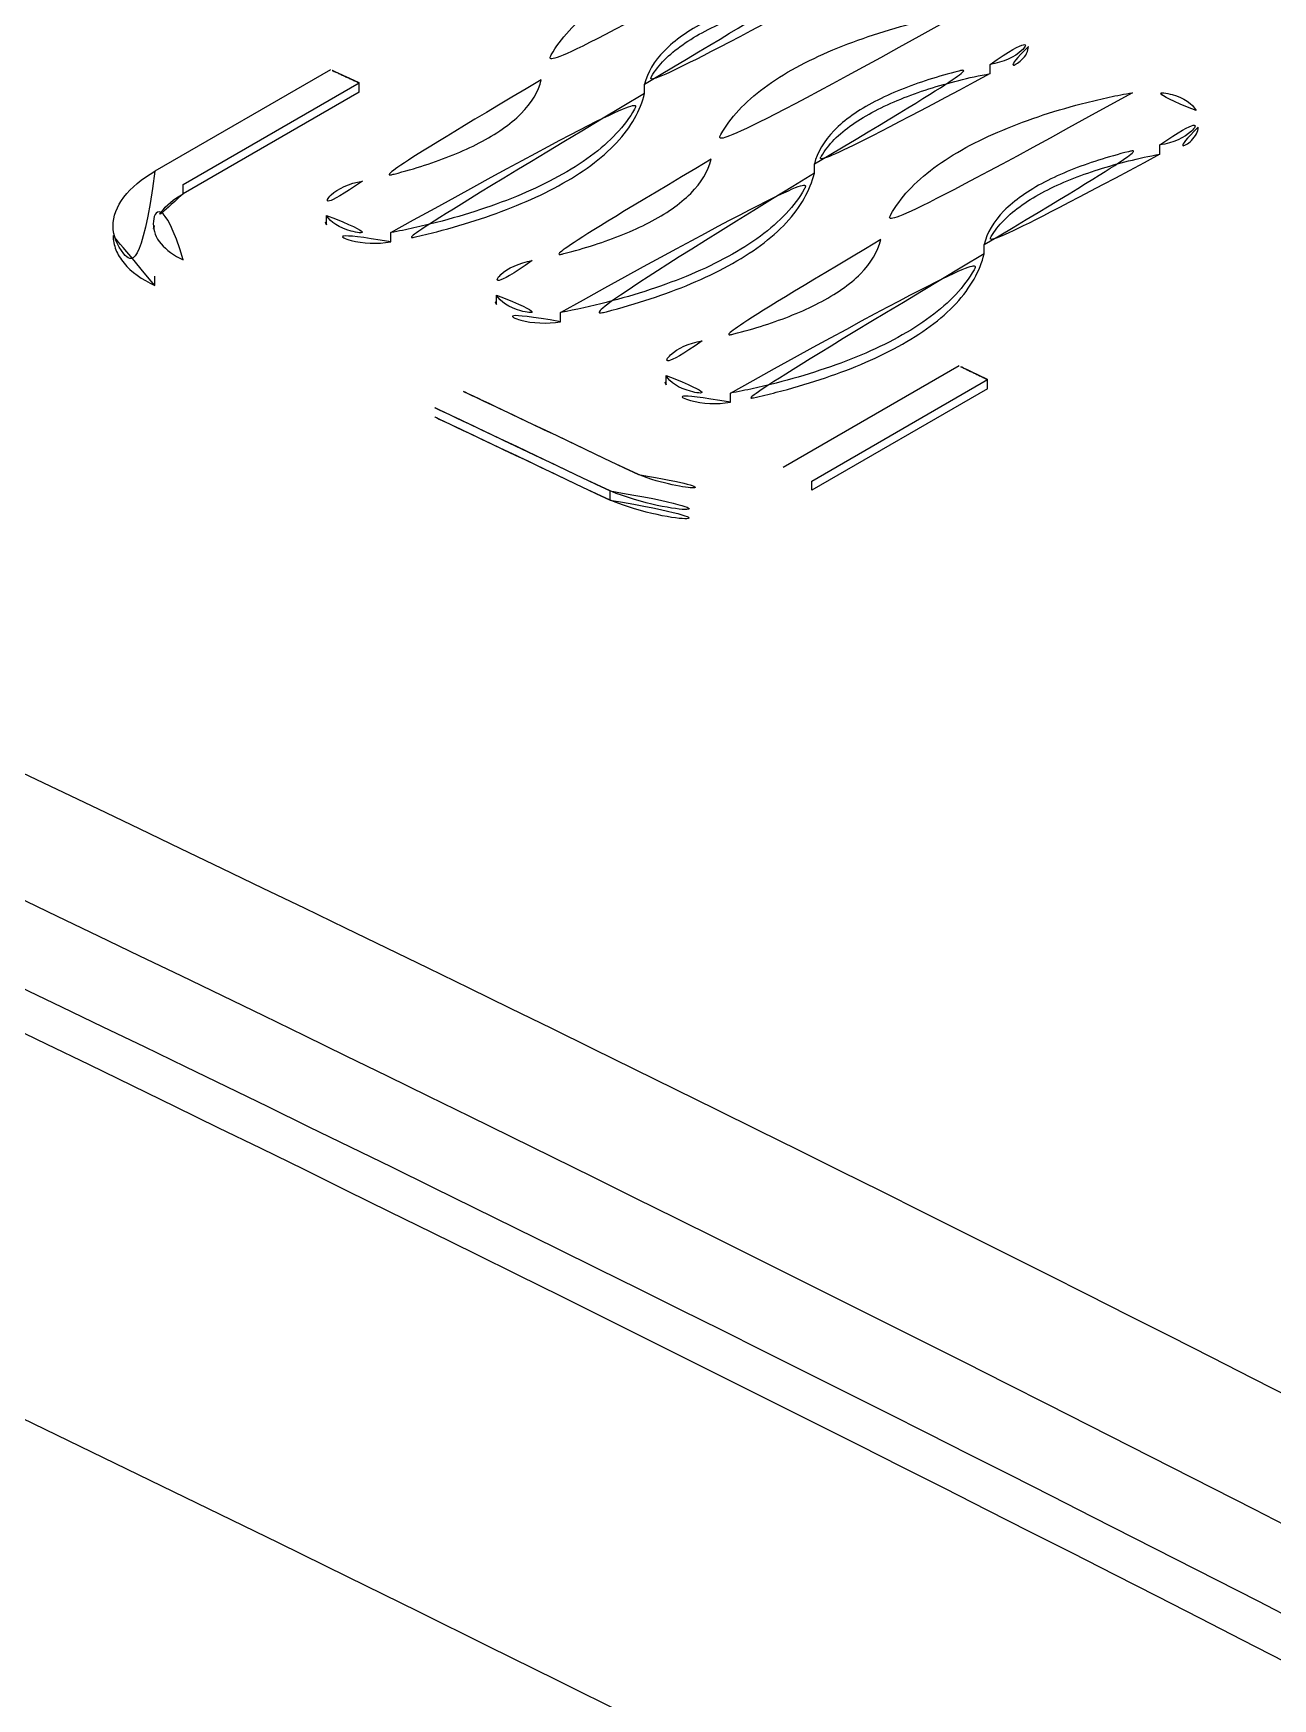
# Model space of a CAD drawing. Extents: x 16296660632 to 16296680496, y -37409619871 to -37409616057.
# Drawn here: x 16296679596.47 to 16296679607.43, y -37409616393.43 to -37409616378.71 of the extents above; entities that cross this region are included whole.
import ezdxf

# ---------------------------------------------------------------- set-up
doc = ezdxf.new("R2010")
doc.units = 0
doc.header["$LTSCALE"] = 10
doc.header["$MEASUREMENT"] = 0
for name, color, linetype in [('BACK_CASE_DADA_2', 7, 'CONTINUOUS'), ('BACK_LED_PCB_CAS', 7, 'CONTINUOUS'), ('BACK_TOP_COVER', 7, 'CONTINUOUS'), ('MIDDLE_CASE_DADA', 7, 'CONTINUOUS'), ('자바로고WINDOW', 7, 'CONTINUOUS')]:
    doc.layers.add(name, color=color, linetype=linetype)

msp = doc.modelspace()

# ---------------------------------------------------------------- linework, layer by layer
at = {"layer": 'BACK_CASE_DADA_2', "color": 7, "linetype": 'Continuous', "ltscale": 25.4}
for centre, radius, start, end in [((16296679471.586121, -37409616704.298523), 360.349527, 59.83386888, 68.83674793), ((16296679465.934879, -37409616712.485451), 369.178654, 59.96237343, 68.71620008)]:
    msp.add_arc(centre, radius, start, end, dxfattribs=at)
at = {"layer": 'BACK_LED_PCB_CAS', "color": 7, "linetype": 'Continuous', "ltscale": 25.4}
for centre, radius, start, end in [((16296679507.968941, -37409616635.20591), 278.10091, 48.75181629, 71.24828853), ((16296679507.18433, -37409616635.325706), 277.536325, 48.76662002, 71.23329009)]:
    msp.add_arc(centre, radius, start, end, dxfattribs=at)
for centre, major_axis, start_param, end_param in [((16296679630.983101, -37409616860.004494), (-279.567977, 484.225941), 5.379472028, 5.616102259), ((16296679629.92244, -37409616860.616867), (-279.567977, 484.225941), 5.379365634, 5.616208653), ((16296679629.56889, -37409616860.820992), (-279.317977, 483.792928), 5.379365634, 5.616208653)]:
    msp.add_ellipse(centre, major_axis=major_axis, ratio=0.577350269, start_param=start_param, end_param=end_param, dxfattribs=at)
at = {"layer": 'BACK_TOP_COVER', "color": 7, "linetype": 'Continuous', "ltscale": 25.4}
for p, q in [((16296679599.10021, -37409616379.027786), (16296679597.546789, -37409616379.924652)), ((16296679604.928699, -37409616379.062683), (16296679604.928699, -37409616378.98069)), ((16296679599.35136, -37409616379.226219), (16296679597.797239, -37409616380.123489)), ((16296679597.797251, -37409616380.041443), (16296679599.35136, -37409616379.144173)), ((16296679599.35136, -37409616379.226219), (16296679599.35136, -37409616379.144173)), ((16296679601.87536, -37409616379.237556), (16296679601.87536, -37409616379.155548)), ((16296679606.4298, -37409616379.775124), (16296679606.4298, -37409616379.693161)), ((16296679603.375959, -37409616379.943047), (16296679603.375959, -37409616379.861053)), ((16296679597.797239, -37409616380.123489), (16296679597.797251, -37409616380.041443)), ((16296679599.06501, -37409616380.398514), (16296679599.06501, -37409616380.316483)), ((16296679599.632, -37409616380.549583), (16296679599.632, -37409616380.46756)), ((16296679604.87681, -37409616380.655296), (16296679604.87681, -37409616380.573341)), ((16296679597.546789, -37409616380.935501), (16296679597.546789, -37409616380.85347)), ((16296679600.565861, -37409616381.102142), (16296679600.565861, -37409616381.020149)), ((16296679601.13212, -37409616381.255661), (16296679601.13212, -37409616381.173683)), ((16296679602.06671, -37409616381.812439), (16296679602.06671, -37409616381.730469)), ((16296679604.655621, -37409616381.645699), (16296679603.101629, -37409616382.5429)), ((16296679602.633699, -37409616381.967567), (16296679602.633699, -37409616381.885597)), ((16296679603.352921, -37409616382.663071), (16296679604.90653, -37409616381.76609)), ((16296679604.90653, -37409616381.84803), (16296679603.352921, -37409616382.74501)), ((16296679604.90653, -37409616381.84803), (16296679604.90653, -37409616381.76609)), ((16296679601.570021, -37409616382.832817), (16296679601.570021, -37409616382.750862)), ((16296679603.352921, -37409616382.74501), (16296679603.352921, -37409616382.663071))]:
    msp.add_line(p, q, dxfattribs=at)
for centre, radius, start, end in [((16296679507.18433, -37409616635.325706), 277.536325, 48.76662002, 71.23329009), ((16296679602.392509, -37409616381.184174), 1.532644, 248.0991331, 297.5599561), ((16296679602.366899, -37409616380.868637), 2.119667, 247.9172429, 297.7217564), ((16296679602.366831, -37409616380.784943), 2.121261, 247.9367455, 297.7012241)]:
    msp.add_arc(centre, radius, start, end, dxfattribs=at)
for centre, major_axis, ratio, start_param, end_param in [((16296679630.983101, -37409616860.004494), (-279.567977, 484.225941), 0.577350269, 5.379472028, 5.616102259), ((16296679635.870119, -37409616857.183083), (-279.617981, 484.312657), 0.577350258, 5.583998906, 5.594216486), ((16296679635.61945, -37409616857.327843), (-279.617982, 484.312694), 0.577350254, 5.583999291, 5.594215968), ((16296679635.61941, -37409616857.327293), (-279.567963, 484.225501), 0.577350315, 5.584014169, 5.594232696)]:
    msp.add_ellipse(centre, major_axis=major_axis, ratio=ratio, start_param=start_param, end_param=end_param, dxfattribs=at)
for points, knots in [([(16296679603.185711, -37409616377.818138), (16296679603.116249, -37409616377.829514), (16296679603.048849, -37409616377.843681), (16296679602.914829, -37409616377.87307), (16296679602.8486, -37409616377.888817), (16296679602.652, -37409616377.93895), (16296679602.523411, -37409616377.976257), (16296679602.1485, -37409616378.099617), (16296679601.918579, -37409616378.194878), (16296679601.612049, -37409616378.362633), (16296679601.51614, -37409616378.423141), (16296679601.34654, -37409616378.549042), (16296679601.271851, -37409616378.614891), (16296679601.143789, -37409616378.752724), (16296679601.09075, -37409616378.824707), (16296679601.009501, -37409616378.969383), (16296679600.9806, -37409616379.042717), (16296679600.96245, -37409616379.116997)], [0, 0, 0, 0, 0.0625, 0.0625, 0.125, 0.125, 0.25, 0.25, 0.5, 0.5, 0.625, 0.625, 0.75, 0.75, 0.875, 0.875, 1, 1, 1, 1]), ([(16296679601.87536, -37409616379.155548), (16296679601.90037, -37409616379.053436), (16296679601.95793, -37409616378.954262), (16296679602.14304, -37409616378.765587), (16296679602.265949, -37409616378.680717), (16296679602.554621, -37409616378.529861), (16296679602.714861, -37409616378.466141), (16296679602.972691, -37409616378.383438), (16296679603.06164, -37409616378.358093), (16296679603.24214, -37409616378.312553), (16296679603.333521, -37409616378.29142), (16296679603.428341, -37409616378.27523)], [0, 0, 0, 0, 0.25, 0.25, 0.5, 0.5, 0.75, 0.75, 0.875, 0.875, 1, 1, 1, 1]), ([(16296679603.428341, -37409616378.357246), (16296679603.3335, -37409616378.373444), (16296679603.24229, -37409616378.394539), (16296679603.06225, -37409616378.439949), (16296679602.974001, -37409616378.465057), (16296679602.714979, -37409616378.54808), (16296679602.55489, -37409616378.61187), (16296679602.268471, -37409616378.761276), (16296679602.143499, -37409616378.847427), (16296679602.005461, -37409616378.987694), (16296679601.966999, -37409616379.036949), (16296679601.908461, -37409616379.136139), (16296679601.887871, -37409616379.186493), (16296679601.87536, -37409616379.237556)], [0, 0, 0, 0, 0.125, 0.125, 0.25, 0.25, 0.5, 0.5, 0.75, 0.75, 0.875, 0.875, 1, 1, 1, 1]), ([(16296679604.686319, -37409616378.521179), (16296679604.616859, -37409616378.532417), (16296679604.549471, -37409616378.546501), (16296679604.415449, -37409616378.575691), (16296679604.34922, -37409616378.591347), (16296679604.152639, -37409616378.641212), (16296679604.024071, -37409616378.678368), (16296679603.649179, -37409616378.801338), (16296679603.419279, -37409616378.896423), (16296679603.112761, -37409616379.064087), (16296679603.01684, -37409616379.124619), (16296679602.8472, -37409616379.25061), (16296679602.77249, -37409616379.316544), (16296679602.644381, -37409616379.454613), (16296679602.59129, -37409616379.526772), (16296679602.509951, -37409616379.67186), (16296679602.481001, -37409616379.745438), (16296679602.462811, -37409616379.819977)], [0, 0, 0, 0, 0.0625, 0.0625, 0.125, 0.125, 0.25, 0.25, 0.5, 0.5, 0.625, 0.625, 0.75, 0.75, 0.875, 0.875, 1, 1, 1, 1]), ([(16296679604.928699, -37409616378.98069), (16296679605.045321, -37409616378.960869), (16296679605.148239, -37409616378.915703), (16296679605.267759, -37409616378.802673), (16296679605.283819, -37409616378.735291), (16296679605.250019, -37409616378.677063)], [0, 0, 0, 0, 0.5, 0.5, 1, 1, 1, 1]), ([(16296679605.267469, -37409616378.822853), (16296679605.2672, -37409616378.863167), (16296679605.246861, -37409616378.904381), (16296679605.148399, -37409616378.997589), (16296679605.04533, -37409616379.042847), (16296679604.928699, -37409616379.062683)], [0.1755211635, 0.1755211635, 0.1755211635, 0.1755211635, 0.5, 0.5, 1, 1, 1, 1]), ([(16296679603.375959, -37409616379.861053), (16296679603.40094, -37409616379.758583), (16296679603.458469, -37409616379.659103), (16296679603.64353, -37409616379.47007), (16296679603.766411, -37409616379.385139), (16296679604.05504, -37409616379.234322), (16296679604.21526, -37409616379.170708), (16296679604.473049, -37409616379.088257), (16296679604.561991, -37409616379.063011), (16296679604.742479, -37409616379.0177), (16296679604.83378, -37409616378.996582), (16296679604.928699, -37409616378.98069)], [0, 0, 0, 0, 0.25, 0.25, 0.5, 0.5, 0.75, 0.75, 0.875, 0.875, 1, 1, 1, 1]), ([(16296679604.928699, -37409616379.062683), (16296679604.83375, -37409616379.078568), (16296679604.74264, -37409616379.099663), (16296679604.562599, -37409616379.144836), (16296679604.474369, -37409616379.169853), (16296679604.21537, -37409616379.252617), (16296679604.055309, -37409616379.316307), (16296679603.76895, -37409616379.465668), (16296679603.643999, -37409616379.55188), (16296679603.505989, -37409616379.692413), (16296679603.467541, -37409616379.741783), (16296679603.409031, -37409616379.841263), (16296679603.388451, -37409616379.891777), (16296679603.375959, -37409616379.943047)], [0, 0, 0, 0, 0.125, 0.125, 0.25, 0.25, 0.5, 0.5, 0.75, 0.75, 0.875, 0.875, 1, 1, 1, 1]), ([(16296679600.96245, -37409616379.116997), (16296679600.936831, -37409616379.220596), (16296679600.877399, -37409616379.321121), (16296679600.68722, -37409616379.512352), (16296679600.56155, -37409616379.598183), (16296679600.2675, -37409616379.751129), (16296679600.104759, -37409616379.815887), (16296679599.84355, -37409616379.900299), (16296679599.75337, -37409616379.926277), (16296679599.570339, -37409616379.97319), (16296679599.47785, -37409616379.995247), (16296679599.381571, -37409616380.011917)], [0, 0, 0, 0, 0.25, 0.25, 0.5, 0.5, 0.75, 0.75, 0.875, 0.875, 1, 1, 1, 1]), ([(16296679599.632, -37409616380.46756), (16296679599.70192, -37409616380.455856), (16296679599.76967, -37409616380.441307), (16296679599.904449, -37409616380.41124), (16296679599.97105, -37409616380.395157), (16296679600.16872, -37409616380.344109), (16296679600.29785, -37409616380.30629), (16296679600.6752, -37409616380.181297), (16296679600.90671, -37409616380.085159), (16296679601.215639, -37409616379.916397), (16296679601.31262, -37409616379.855461), (16296679601.48447, -37409616379.728569), (16296679601.56023, -37409616379.662239), (16296679601.690229, -37409616379.523491), (16296679601.744381, -37409616379.45079), (16296679601.827339, -37409616379.304626), (16296679601.856859, -37409616379.230553), (16296679601.87536, -37409616379.155548)], [0, 0, 0, 0, 0.0625, 0.0625, 0.125, 0.125, 0.25, 0.25, 0.5, 0.5, 0.625, 0.625, 0.75, 0.75, 0.875, 0.875, 1, 1, 1, 1]), ([(16296679601.87536, -37409616379.237556), (16296679601.838369, -37409616379.387512), (16296679601.75749, -37409616379.533302), (16296679601.49576, -37409616379.813461), (16296679601.3225, -37409616379.939827), (16296679600.90703, -37409616380.167213), (16296679600.67503, -37409616380.263298), (16296679600.299761, -37409616380.387703), (16296679600.169701, -37409616380.42585), (16296679599.97146, -37409616380.477074), (16296679599.904711, -37409616380.493187), (16296679599.769711, -37409616380.523308), (16296679599.70187, -37409616380.537888), (16296679599.632, -37409616380.549583)], [0, 0, 0, 0, 0.25, 0.25, 0.5, 0.5, 0.75, 0.75, 0.875, 0.875, 0.9375, 0.9375, 1, 1, 1, 1]), ([(16296679606.18692, -37409616379.230881), (16296679606.11746, -37409616379.241997), (16296679606.05007, -37409616379.255981), (16296679605.91605, -37409616379.284981), (16296679605.849831, -37409616379.300552), (16296679605.65325, -37409616379.350166), (16296679605.524691, -37409616379.387177), (16296679605.14986, -37409616379.509789), (16296679604.92, -37409616379.604736), (16296679604.61356, -37409616379.7724), (16296679604.51767, -37409616379.832947), (16296679604.348101, -37409616379.959084), (16296679604.27342, -37409616380.025124), (16296679604.145361, -37409616380.163467), (16296679604.0923, -37409616380.235809), (16296679604.011009, -37409616380.381317), (16296679603.98208, -37409616380.455147), (16296679603.963909, -37409616380.529984)], [0, 0, 0, 0, 0.0625, 0.0625, 0.125, 0.125, 0.25, 0.25, 0.5, 0.5, 0.625, 0.625, 0.75, 0.75, 0.875, 0.875, 1, 1, 1, 1]), ([(16296679606.75111, -37409616379.389023), (16296679606.71957, -37409616379.327766), (16296679606.642469, -37409616379.27684), (16296679606.43589, -37409616379.218849), (16296679606.30826, -37409616379.212418), (16296679606.18692, -37409616379.230881)], [0, 0, 0, 0, 0.5, 0.5, 1, 1, 1, 1]), ([(16296679606.4298, -37409616379.693161), (16296679606.546261, -37409616379.673401), (16296679606.648939, -37409616379.628288), (16296679606.768391, -37409616379.51516), (16296679606.784611, -37409616379.447609), (16296679606.75111, -37409616379.389023)], [0, 0, 0, 0, 0.5, 0.5, 1, 1, 1, 1]), ([(16296679606.768299, -37409616379.534721), (16296679606.76803, -37409616379.57531), (16296679606.747629, -37409616379.616737), (16296679606.64912, -37409616379.710136), (16296679606.54627, -37409616379.755363), (16296679606.4298, -37409616379.775124)], [0.17451266, 0.17451266, 0.17451266, 0.17451266, 0.5, 0.5, 1, 1, 1, 1]), ([(16296679602.462811, -37409616379.819977), (16296679602.437281, -37409616379.923981), (16296679602.37793, -37409616380.024803), (16296679602.18787, -37409616380.216393), (16296679602.062229, -37409616380.302292), (16296679601.76824, -37409616380.45517), (16296679601.605511, -37409616380.519814), (16296679601.34432, -37409616380.603943), (16296679601.254141, -37409616380.629829), (16296679601.071119, -37409616380.676514), (16296679600.97839, -37409616380.698097), (16296679600.88242, -37409616380.715073)], [0, 0, 0, 0, 0.25, 0.25, 0.5, 0.5, 0.75, 0.75, 0.875, 0.875, 1, 1, 1, 1]), ([(16296679604.87681, -37409616380.573341), (16296679604.901791, -37409616380.470467), (16296679604.95932, -37409616380.370712), (16296679605.1444, -37409616380.181328), (16296679605.2673, -37409616380.096336), (16296679605.555969, -37409616379.945618), (16296679605.716221, -37409616379.882149), (16296679605.97407, -37409616379.800034), (16296679606.06303, -37409616379.774902), (16296679606.243561, -37409616379.729874), (16296679606.33497, -37409616379.709023), (16296679606.4298, -37409616379.693161)], [0, 0, 0, 0, 0.25, 0.25, 0.5, 0.5, 0.75, 0.75, 0.875, 0.875, 1, 1, 1, 1]), ([(16296679606.4298, -37409616379.775124), (16296679606.33494, -37409616379.790993), (16296679606.24371, -37409616379.811813), (16296679606.063641, -37409616379.856697), (16296679605.975389, -37409616379.881592), (16296679605.71633, -37409616379.964043), (16296679605.55624, -37409616380.027573), (16296679605.269819, -37409616380.176849), (16296679605.144859, -37409616380.263107), (16296679605.006849, -37409616380.4039), (16296679604.968399, -37409616380.453377), (16296679604.909889, -37409616380.553146), (16296679604.889311, -37409616380.603844), (16296679604.87681, -37409616380.655296)], [0, 0, 0, 0, 0.125, 0.125, 0.25, 0.25, 0.5, 0.5, 0.75, 0.75, 0.875, 0.875, 1, 1, 1, 1]), ([(16296679597.546789, -37409616379.924652), (16296679597.428761, -37409616379.992798), (16296679597.336229, -37409616380.070457), (16296679597.20985, -37409616380.236794), (16296679597.17732, -37409616380.324654), (16296679597.177601, -37409616380.495796), (16296679597.210711, -37409616380.580177), (16296679597.336121, -37409616380.730881), (16296679597.429331, -37409616380.798767), (16296679597.546789, -37409616380.85347)], [0, 0, 0, 0, 0.25, 0.25, 0.5, 0.5, 0.75, 0.75, 1, 1, 1, 1]), ([(16296679601.13212, -37409616381.173683), (16296679601.271549, -37409616381.149902), (16296679601.405251, -37409616381.118523), (16296679601.668871, -37409616381.050751), (16296679601.798031, -37409616381.013069), (16296679602.17544, -37409616380.888443), (16296679602.407021, -37409616380.792442), (16296679602.71604, -37409616380.623711), (16296679602.813061, -37409616380.562737), (16296679602.98498, -37409616380.435707), (16296679603.06077, -37409616380.36927), (16296679603.190821, -37409616380.230217), (16296679603.24498, -37409616380.157333), (16296679603.327959, -37409616380.010696), (16296679603.357479, -37409616379.936363), (16296679603.375959, -37409616379.861053)], [0, 0, 0, 0, 0.125, 0.125, 0.25, 0.25, 0.5, 0.5, 0.625, 0.625, 0.75, 0.75, 0.875, 0.875, 1, 1, 1, 1]), ([(16296679603.375959, -37409616379.943047), (16296679603.339001, -37409616380.09359), (16296679603.258101, -37409616380.239853), (16296679602.996281, -37409616380.520607), (16296679602.82295, -37409616380.64711), (16296679602.407339, -37409616380.874458), (16296679602.17527, -37409616380.970413), (16296679601.799931, -37409616381.094452), (16296679601.669849, -37409616381.132469), (16296679601.405479, -37409616381.200462), (16296679601.27149, -37409616381.231903), (16296679601.13212, -37409616381.255661)], [0, 0, 0, 0, 0.25, 0.25, 0.5, 0.5, 0.75, 0.75, 0.875, 0.875, 1, 1, 1, 1]), ([(16296679597.797239, -37409616380.708649), (16296679597.712891, -37409616380.669357), (16296679597.646669, -37409616380.621323), (16296679597.55582, -37409616380.512383), (16296679597.532221, -37409616380.45208), (16296679597.53167, -37409616380.267578), (16296679597.62772, -37409616380.139313), (16296679597.797251, -37409616380.041443)], [0, 0, 0, 0, 0.25, 0.25, 0.5, 0.5, 1, 1, 1, 1]), ([(16296679597.797239, -37409616380.123489), (16296679597.71249, -37409616380.172417), (16296679597.64604, -37409616380.228203), (16296679597.58206, -37409616380.312439), (16296679597.56715, -37409616380.337517), (16296679597.556049, -37409616380.362808)], [0, 0, 0, 0, 0.25, 0.25, 0.352547087, 0.352547087, 0.352547087, 0.352547087]), ([(16296679599.381571, -37409616380.011917), (16296679599.26519, -37409616380.032692), (16296679599.163019, -37409616380.078468), (16296679599.04533, -37409616380.191772), (16296679599.03035, -37409616380.25882), (16296679599.06501, -37409616380.316483)], [0, 0, 0, 0, 0.5, 0.5, 1, 1, 1, 1]), ([(16296679599.06501, -37409616380.316483), (16296679599.098749, -37409616380.37648), (16296679599.17691, -37409616380.425667), (16296679599.383789, -37409616380.482033), (16296679599.511379, -37409616380.488327), (16296679599.632, -37409616380.46756)], [0, 0, 0, 0, 0.5, 0.5, 1, 1, 1, 1]), ([(16296679597.546789, -37409616380.935501), (16296679597.429319, -37409616380.880798), (16296679597.337111, -37409616380.813904), (16296679597.24222, -37409616380.70018), (16296679597.21834, -37409616380.660683), (16296679597.185949, -37409616380.578522), (16296679597.177589, -37409616380.535538), (16296679597.17746, -37409616380.492577), (16296679597.17746, -37409616380.492432), (16296679597.17746, -37409616380.492279)], [0, 0, 0, 0, 0.25, 0.25, 0.375, 0.375, 0.5, 0.5, 0.5004476487, 0.5004476487, 0.5004476487, 0.5004476487]), ([(16296679599.632, -37409616380.549583), (16296679599.511499, -37409616380.57032), (16296679599.383499, -37409616380.56395), (16296679599.177429, -37409616380.507858), (16296679599.098721, -37409616380.45845), (16296679599.06501, -37409616380.398514)], [0, 0, 0, 0, 0.5, 0.5, 1, 1, 1, 1]), ([(16296679603.963909, -37409616380.529984), (16296679603.93824, -37409616380.634361), (16296679603.878771, -37409616380.73542), (16296679603.68853, -37409616380.92733), (16296679603.56288, -37409616381.013237), (16296679603.26886, -37409616381.166054), (16296679603.10614, -37409616381.230553), (16296679602.844999, -37409616381.314407), (16296679602.754829, -37409616381.340179), (16296679602.571791, -37409616381.386597), (16296679602.479309, -37409616381.408417), (16296679602.38303, -37409616381.424751)], [0, 0, 0, 0, 0.25, 0.25, 0.5, 0.5, 0.75, 0.75, 0.875, 0.875, 1, 1, 1, 1]), ([(16296679600.88242, -37409616380.715073), (16296679600.765961, -37409616380.735573), (16296679600.6637, -37409616380.781288), (16296679600.545971, -37409616380.894814), (16296679600.53104, -37409616380.962151), (16296679600.565861, -37409616381.020149)], [0, 0, 0, 0, 0.5, 0.5, 1, 1, 1, 1]), ([(16296679602.633699, -37409616381.885597), (16296679602.703541, -37409616381.874039), (16296679602.771351, -37409616381.859756), (16296679602.906139, -37409616381.830078), (16296679602.97274, -37409616381.814178), (16296679603.17041, -37409616381.763657), (16296679603.29954, -37409616381.726143), (16296679603.676861, -37409616381.601936), (16296679603.90835, -37409616381.506119), (16296679604.217239, -37409616381.337463), (16296679604.314211, -37409616381.276482), (16296679604.48604, -37409616381.149353), (16296679604.561781, -37409616381.082817), (16296679604.69175, -37409616380.943542), (16296679604.74589, -37409616380.870483), (16296679604.828831, -37409616380.723473), (16296679604.85833, -37409616380.648903), (16296679604.87681, -37409616380.573341)], [0, 0, 0, 0, 0.0625, 0.0625, 0.125, 0.125, 0.25, 0.25, 0.5, 0.5, 0.625, 0.625, 0.75, 0.75, 0.875, 0.875, 1, 1, 1, 1]), ([(16296679604.87681, -37409616380.655296), (16296679604.839861, -37409616380.806374), (16296679604.75901, -37409616380.953003), (16296679604.49733, -37409616381.234268), (16296679604.32411, -37409616381.36084), (16296679603.90868, -37409616381.588112), (16296679603.676689, -37409616381.683884), (16296679603.301451, -37409616381.807503), (16296679603.1714, -37409616381.845337), (16296679602.97315, -37409616381.896042), (16296679602.906401, -37409616381.911972), (16296679602.7714, -37409616381.941704), (16296679602.703501, -37409616381.956001), (16296679602.633699, -37409616381.967567)], [0, 0, 0, 0, 0.25, 0.25, 0.5, 0.5, 0.75, 0.75, 0.875, 0.875, 0.9375, 0.9375, 1, 1, 1, 1]), ([(16296679600.565861, -37409616381.020149), (16296679600.599569, -37409616381.080421), (16296679600.67758, -37409616381.12999), (16296679600.88418, -37409616381.187157), (16296679601.011511, -37409616381.193932), (16296679601.13212, -37409616381.173683)], [0, 0, 0, 0, 0.5, 0.5, 1, 1, 1, 1]), ([(16296679601.13212, -37409616381.255661), (16296679601.011629, -37409616381.275887), (16296679600.88389, -37409616381.269051), (16296679600.678101, -37409616381.212143), (16296679600.599541, -37409616381.162369), (16296679600.565861, -37409616381.102142)], [0, 0, 0, 0, 0.5, 0.5, 1, 1, 1, 1]), ([(16296679602.38303, -37409616381.424751), (16296679602.266609, -37409616381.445137), (16296679602.16444, -37409616381.490822), (16296679602.046829, -37409616381.604553), (16296679602.03191, -37409616381.672127), (16296679602.06671, -37409616381.730469)], [0, 0, 0, 0, 0.5, 0.5, 1, 1, 1, 1]), ([(16296679602.06671, -37409616381.730469), (16296679602.099529, -37409616381.79129), (16296679602.17754, -37409616381.841629), (16296679602.38509, -37409616381.898529), (16296679602.512711, -37409616381.904457), (16296679602.633699, -37409616381.885597)], [0, 0, 0, 0, 0.5, 0.5, 1, 1, 1, 1]), ([(16296679602.633699, -37409616381.967567), (16296679602.51272, -37409616381.986412), (16296679602.3853, -37409616381.980507), (16296679602.17774, -37409616381.923691), (16296679602.099529, -37409616381.873253), (16296679602.06671, -37409616381.812439)], [0, 0, 0, 0, 0.5, 0.5, 1, 1, 1, 1])]:
    msp.add_open_spline(points, degree=3, knots=knots, dxfattribs=at)
for points, degree in [([(16296679599.35136, -37409616379.144173), (16296679599.22578, -37409616379.08593), (16296679599.10021, -37409616379.027786)], 2), ([(16296679599.06501, -37409616380.398514), (16296679599.0525, -37409616380.377693), (16296679599.04645, -37409616380.355667), (16296679599.046591, -37409616380.333366)], 3), ([(16296679600.565861, -37409616381.102142), (16296679600.553261, -37409616381.081146), (16296679600.547171, -37409616381.058968), (16296679600.54731, -37409616381.036499)], 3), ([(16296679604.90653, -37409616381.76609), (16296679604.781071, -37409616381.705849), (16296679604.655621, -37409616381.645699)], 2), ([(16296679602.06671, -37409616381.812439), (16296679602.05411, -37409616381.791328), (16296679602.048019, -37409616381.76902), (16296679602.048161, -37409616381.746452)], 3)]:
    msp.add_open_spline(points, degree=degree, dxfattribs=at)
at = {"layer": 'MIDDLE_CASE_DADA', "color": 7, "linetype": 'Continuous', "ltscale": 25.4}
for centre, radius, start, end in [((16296679368.80579, -37409616861.476311), 522.671258, 50.3330083, 69.65310684), ((16296679362.6661, -37409616870.321136), 536.378062, 54.23384202, 65.76613573)]:
    msp.add_arc(centre, radius, start, end, dxfattribs=at)
at = {"layer": '자바로고WINDOW', "color": 7, "linetype": 'Continuous', "ltscale": 25.4}
for p, q in [((16296679599.10021, -37409616379.027786), (16296679597.546789, -37409616379.924652)), ((16296679604.928699, -37409616379.062683), (16296679604.928699, -37409616378.98069)), ((16296679597.797251, -37409616380.041443), (16296679599.35136, -37409616379.144173)), ((16296679599.35136, -37409616379.226219), (16296679599.35136, -37409616379.144173)), ((16296679601.87536, -37409616379.237556), (16296679601.87536, -37409616379.155548)), ((16296679606.4298, -37409616379.775124), (16296679606.4298, -37409616379.693161)), ((16296679603.375959, -37409616379.943047), (16296679603.375959, -37409616379.861053)), ((16296679597.797239, -37409616380.123489), (16296679597.797251, -37409616380.041443)), ((16296679599.06501, -37409616380.398514), (16296679599.06501, -37409616380.316483)), ((16296679599.632, -37409616380.549583), (16296679599.632, -37409616380.46756)), ((16296679604.87681, -37409616380.655296), (16296679604.87681, -37409616380.573341)), ((16296679597.546789, -37409616380.935501), (16296679597.546789, -37409616380.85347)), ((16296679600.565861, -37409616381.102142), (16296679600.565861, -37409616381.020149)), ((16296679601.13212, -37409616381.255661), (16296679601.13212, -37409616381.173683)), ((16296679602.06671, -37409616381.812439), (16296679602.06671, -37409616381.730469)), ((16296679604.655621, -37409616381.645699), (16296679603.101629, -37409616382.5429)), ((16296679602.633699, -37409616381.967567), (16296679602.633699, -37409616381.885597)), ((16296679603.352921, -37409616382.663071), (16296679604.90653, -37409616381.76609)), ((16296679604.90653, -37409616381.84803), (16296679603.352921, -37409616382.74501)), ((16296679604.90653, -37409616381.84803), (16296679604.90653, -37409616381.76609)), ((16296679601.570021, -37409616382.832817), (16296679601.570021, -37409616382.750862)), ((16296679603.352921, -37409616382.74501), (16296679603.352921, -37409616382.663071))]:
    msp.add_line(p, q, dxfattribs=at)
for centre, radius, start, end in [((16296679507.18433, -37409616635.325706), 277.536325, 48.76662002, 71.23329009), ((16296679602.392509, -37409616381.184174), 1.532644, 248.0991331, 297.5599561), ((16296679602.366899, -37409616380.868637), 2.119667, 247.9172429, 297.7217564), ((16296679602.366831, -37409616380.784943), 2.121261, 247.9367455, 297.7012241)]:
    msp.add_arc(centre, radius, start, end, dxfattribs=at)
for centre, major_axis, ratio, start_param, end_param in [((16296679630.983101, -37409616860.004494), (-279.567977, 484.225941), 0.577350269, 5.379472028, 5.616102259), ((16296679635.870119, -37409616857.183083), (-279.617981, 484.312655), 0.577350258, 5.583998904, 5.594216484), ((16296679635.61945, -37409616857.327843), (-279.617982, 484.312697), 0.577350254, 5.583999294, 5.594215971), ((16296679635.61941, -37409616857.327293), (-279.567963, 484.225504), 0.577350315, 5.584014172, 5.594232698)]:
    msp.add_ellipse(centre, major_axis=major_axis, ratio=ratio, start_param=start_param, end_param=end_param, dxfattribs=at)
for points, knots in [([(16296679603.185711, -37409616377.818138), (16296679603.116249, -37409616377.829514), (16296679603.048849, -37409616377.843681), (16296679602.914829, -37409616377.87307), (16296679602.8486, -37409616377.888817), (16296679602.652, -37409616377.93895), (16296679602.523411, -37409616377.976257), (16296679602.1485, -37409616378.099617), (16296679601.918579, -37409616378.194878), (16296679601.612049, -37409616378.362633), (16296679601.51614, -37409616378.423141), (16296679601.34654, -37409616378.549042), (16296679601.271851, -37409616378.614891), (16296679601.143789, -37409616378.752724), (16296679601.09075, -37409616378.824707), (16296679601.009501, -37409616378.969383), (16296679600.9806, -37409616379.042717), (16296679600.96245, -37409616379.116997)], [0, 0, 0, 0, 0.0625, 0.0625, 0.125, 0.125, 0.25, 0.25, 0.5, 0.5, 0.625, 0.625, 0.75, 0.75, 0.875, 0.875, 1, 1, 1, 1]), ([(16296679601.87536, -37409616379.155548), (16296679601.90037, -37409616379.053436), (16296679601.95793, -37409616378.954262), (16296679602.14304, -37409616378.765587), (16296679602.265949, -37409616378.680717), (16296679602.554621, -37409616378.529861), (16296679602.714861, -37409616378.466141), (16296679602.972691, -37409616378.383438), (16296679603.06164, -37409616378.358093), (16296679603.24214, -37409616378.312553), (16296679603.333521, -37409616378.29142), (16296679603.428341, -37409616378.27523)], [0, 0, 0, 0, 0.25, 0.25, 0.5, 0.5, 0.75, 0.75, 0.875, 0.875, 1, 1, 1, 1]), ([(16296679603.428341, -37409616378.357246), (16296679603.3335, -37409616378.373444), (16296679603.24229, -37409616378.394539), (16296679603.06225, -37409616378.439949), (16296679602.974001, -37409616378.465057), (16296679602.714979, -37409616378.54808), (16296679602.55489, -37409616378.61187), (16296679602.268471, -37409616378.761276), (16296679602.143499, -37409616378.847427), (16296679602.005461, -37409616378.987694), (16296679601.966999, -37409616379.036949), (16296679601.908461, -37409616379.136139), (16296679601.887871, -37409616379.186493), (16296679601.87536, -37409616379.237556)], [0, 0, 0, 0, 0.125, 0.125, 0.25, 0.25, 0.5, 0.5, 0.75, 0.75, 0.875, 0.875, 1, 1, 1, 1]), ([(16296679604.686319, -37409616378.521179), (16296679604.616859, -37409616378.532417), (16296679604.549471, -37409616378.546501), (16296679604.415449, -37409616378.575691), (16296679604.34922, -37409616378.591347), (16296679604.152639, -37409616378.641212), (16296679604.024071, -37409616378.678368), (16296679603.649179, -37409616378.801338), (16296679603.419279, -37409616378.896423), (16296679603.112761, -37409616379.064087), (16296679603.01684, -37409616379.124619), (16296679602.8472, -37409616379.25061), (16296679602.77249, -37409616379.316544), (16296679602.644381, -37409616379.454613), (16296679602.59129, -37409616379.526772), (16296679602.509951, -37409616379.67186), (16296679602.481001, -37409616379.745438), (16296679602.462811, -37409616379.819977)], [0, 0, 0, 0, 0.0625, 0.0625, 0.125, 0.125, 0.25, 0.25, 0.5, 0.5, 0.625, 0.625, 0.75, 0.75, 0.875, 0.875, 1, 1, 1, 1]), ([(16296679604.928699, -37409616378.98069), (16296679605.045321, -37409616378.960869), (16296679605.148239, -37409616378.915703), (16296679605.267759, -37409616378.802673), (16296679605.283819, -37409616378.735291), (16296679605.250019, -37409616378.677063)], [0, 0, 0, 0, 0.5, 0.5, 1, 1, 1, 1]), ([(16296679605.267469, -37409616378.822853), (16296679605.2672, -37409616378.863167), (16296679605.246861, -37409616378.904381), (16296679605.148399, -37409616378.997589), (16296679605.04533, -37409616379.042847), (16296679604.928699, -37409616379.062683)], [0.1755211635, 0.1755211635, 0.1755211635, 0.1755211635, 0.5, 0.5, 1, 1, 1, 1]), ([(16296679603.375959, -37409616379.861053), (16296679603.40094, -37409616379.758583), (16296679603.458469, -37409616379.659103), (16296679603.64353, -37409616379.47007), (16296679603.766411, -37409616379.385139), (16296679604.05504, -37409616379.234322), (16296679604.21526, -37409616379.170708), (16296679604.473049, -37409616379.088257), (16296679604.561991, -37409616379.063011), (16296679604.742479, -37409616379.0177), (16296679604.83378, -37409616378.996582), (16296679604.928699, -37409616378.98069)], [0, 0, 0, 0, 0.25, 0.25, 0.5, 0.5, 0.75, 0.75, 0.875, 0.875, 1, 1, 1, 1]), ([(16296679604.928699, -37409616379.062683), (16296679604.83375, -37409616379.078568), (16296679604.74264, -37409616379.099663), (16296679604.562599, -37409616379.144836), (16296679604.474369, -37409616379.169853), (16296679604.21537, -37409616379.252617), (16296679604.055309, -37409616379.316307), (16296679603.76895, -37409616379.465668), (16296679603.643999, -37409616379.55188), (16296679603.505989, -37409616379.692413), (16296679603.467541, -37409616379.741783), (16296679603.409031, -37409616379.841263), (16296679603.388451, -37409616379.891777), (16296679603.375959, -37409616379.943047)], [0, 0, 0, 0, 0.125, 0.125, 0.25, 0.25, 0.5, 0.5, 0.75, 0.75, 0.875, 0.875, 1, 1, 1, 1]), ([(16296679600.96245, -37409616379.116997), (16296679600.936831, -37409616379.220596), (16296679600.877399, -37409616379.321121), (16296679600.68722, -37409616379.512352), (16296679600.56155, -37409616379.598183), (16296679600.2675, -37409616379.751129), (16296679600.104759, -37409616379.815887), (16296679599.84355, -37409616379.900299), (16296679599.75337, -37409616379.926277), (16296679599.570339, -37409616379.97319), (16296679599.47785, -37409616379.995247), (16296679599.381571, -37409616380.011917)], [0, 0, 0, 0, 0.25, 0.25, 0.5, 0.5, 0.75, 0.75, 0.875, 0.875, 1, 1, 1, 1]), ([(16296679599.632, -37409616380.46756), (16296679599.70192, -37409616380.455856), (16296679599.76967, -37409616380.441307), (16296679599.904449, -37409616380.41124), (16296679599.97105, -37409616380.395157), (16296679600.16872, -37409616380.344109), (16296679600.29785, -37409616380.30629), (16296679600.6752, -37409616380.181297), (16296679600.90671, -37409616380.085159), (16296679601.215639, -37409616379.916397), (16296679601.31262, -37409616379.855461), (16296679601.48447, -37409616379.728569), (16296679601.56023, -37409616379.662239), (16296679601.690229, -37409616379.523491), (16296679601.744381, -37409616379.45079), (16296679601.827339, -37409616379.304626), (16296679601.856859, -37409616379.230553), (16296679601.87536, -37409616379.155548)], [0, 0, 0, 0, 0.0625, 0.0625, 0.125, 0.125, 0.25, 0.25, 0.5, 0.5, 0.625, 0.625, 0.75, 0.75, 0.875, 0.875, 1, 1, 1, 1]), ([(16296679601.87536, -37409616379.237556), (16296679601.838369, -37409616379.387512), (16296679601.75749, -37409616379.533302), (16296679601.49576, -37409616379.813461), (16296679601.3225, -37409616379.939827), (16296679600.90703, -37409616380.167213), (16296679600.67503, -37409616380.263298), (16296679600.299761, -37409616380.387703), (16296679600.169701, -37409616380.42585), (16296679599.97146, -37409616380.477074), (16296679599.904711, -37409616380.493187), (16296679599.769711, -37409616380.523308), (16296679599.70187, -37409616380.537888), (16296679599.632, -37409616380.549583)], [0, 0, 0, 0, 0.25, 0.25, 0.5, 0.5, 0.75, 0.75, 0.875, 0.875, 0.9375, 0.9375, 1, 1, 1, 1]), ([(16296679606.18692, -37409616379.230881), (16296679606.11746, -37409616379.241997), (16296679606.05007, -37409616379.255981), (16296679605.91605, -37409616379.284981), (16296679605.849831, -37409616379.300552), (16296679605.65325, -37409616379.350166), (16296679605.524691, -37409616379.387177), (16296679605.14986, -37409616379.509789), (16296679604.92, -37409616379.604736), (16296679604.61356, -37409616379.7724), (16296679604.51767, -37409616379.832947), (16296679604.348101, -37409616379.959084), (16296679604.27342, -37409616380.025124), (16296679604.145361, -37409616380.163467), (16296679604.0923, -37409616380.235809), (16296679604.011009, -37409616380.381317), (16296679603.98208, -37409616380.455147), (16296679603.963909, -37409616380.529984)], [0, 0, 0, 0, 0.0625, 0.0625, 0.125, 0.125, 0.25, 0.25, 0.5, 0.5, 0.625, 0.625, 0.75, 0.75, 0.875, 0.875, 1, 1, 1, 1]), ([(16296679606.75111, -37409616379.389023), (16296679606.71957, -37409616379.327766), (16296679606.642469, -37409616379.27684), (16296679606.43589, -37409616379.218849), (16296679606.30826, -37409616379.212418), (16296679606.18692, -37409616379.230881)], [0, 0, 0, 0, 0.5, 0.5, 1, 1, 1, 1]), ([(16296679606.4298, -37409616379.693161), (16296679606.546261, -37409616379.673401), (16296679606.648939, -37409616379.628288), (16296679606.768391, -37409616379.51516), (16296679606.784611, -37409616379.447609), (16296679606.75111, -37409616379.389023)], [0, 0, 0, 0, 0.5, 0.5, 1, 1, 1, 1]), ([(16296679606.768299, -37409616379.534721), (16296679606.76803, -37409616379.57531), (16296679606.747629, -37409616379.616737), (16296679606.64912, -37409616379.710136), (16296679606.54627, -37409616379.755363), (16296679606.4298, -37409616379.775124)], [0.17451266, 0.17451266, 0.17451266, 0.17451266, 0.5, 0.5, 1, 1, 1, 1]), ([(16296679602.462811, -37409616379.819977), (16296679602.437281, -37409616379.923981), (16296679602.37793, -37409616380.024803), (16296679602.18787, -37409616380.216393), (16296679602.062229, -37409616380.302292), (16296679601.76824, -37409616380.45517), (16296679601.605511, -37409616380.519814), (16296679601.34432, -37409616380.603943), (16296679601.254141, -37409616380.629829), (16296679601.071119, -37409616380.676514), (16296679600.97839, -37409616380.698097), (16296679600.88242, -37409616380.715073)], [0, 0, 0, 0, 0.25, 0.25, 0.5, 0.5, 0.75, 0.75, 0.875, 0.875, 1, 1, 1, 1]), ([(16296679604.87681, -37409616380.573341), (16296679604.901791, -37409616380.470467), (16296679604.95932, -37409616380.370712), (16296679605.1444, -37409616380.181328), (16296679605.2673, -37409616380.096336), (16296679605.555969, -37409616379.945618), (16296679605.716221, -37409616379.882149), (16296679605.97407, -37409616379.800034), (16296679606.06303, -37409616379.774902), (16296679606.243561, -37409616379.729874), (16296679606.33497, -37409616379.709023), (16296679606.4298, -37409616379.693161)], [0, 0, 0, 0, 0.25, 0.25, 0.5, 0.5, 0.75, 0.75, 0.875, 0.875, 1, 1, 1, 1]), ([(16296679606.4298, -37409616379.775124), (16296679606.33494, -37409616379.790993), (16296679606.24371, -37409616379.811813), (16296679606.063641, -37409616379.856697), (16296679605.975389, -37409616379.881592), (16296679605.71633, -37409616379.964043), (16296679605.55624, -37409616380.027573), (16296679605.269819, -37409616380.176849), (16296679605.144859, -37409616380.263107), (16296679605.006849, -37409616380.4039), (16296679604.968399, -37409616380.453377), (16296679604.909889, -37409616380.553146), (16296679604.889311, -37409616380.603844), (16296679604.87681, -37409616380.655296)], [0, 0, 0, 0, 0.125, 0.125, 0.25, 0.25, 0.5, 0.5, 0.75, 0.75, 0.875, 0.875, 1, 1, 1, 1]), ([(16296679597.546789, -37409616379.924652), (16296679597.428761, -37409616379.992798), (16296679597.336229, -37409616380.070457), (16296679597.20985, -37409616380.236794), (16296679597.17732, -37409616380.324654), (16296679597.177601, -37409616380.495796), (16296679597.210711, -37409616380.580177), (16296679597.336121, -37409616380.730881), (16296679597.429331, -37409616380.798767), (16296679597.546789, -37409616380.85347)], [0, 0, 0, 0, 0.25, 0.25, 0.5, 0.5, 0.75, 0.75, 1, 1, 1, 1]), ([(16296679601.13212, -37409616381.173683), (16296679601.271549, -37409616381.149902), (16296679601.405251, -37409616381.118523), (16296679601.668871, -37409616381.050751), (16296679601.798031, -37409616381.013069), (16296679602.17544, -37409616380.888443), (16296679602.407021, -37409616380.792442), (16296679602.71604, -37409616380.623711), (16296679602.813061, -37409616380.562737), (16296679602.98498, -37409616380.435707), (16296679603.06077, -37409616380.36927), (16296679603.190821, -37409616380.230217), (16296679603.24498, -37409616380.157333), (16296679603.327959, -37409616380.010696), (16296679603.357479, -37409616379.936363), (16296679603.375959, -37409616379.861053)], [0, 0, 0, 0, 0.125, 0.125, 0.25, 0.25, 0.5, 0.5, 0.625, 0.625, 0.75, 0.75, 0.875, 0.875, 1, 1, 1, 1]), ([(16296679603.375959, -37409616379.943047), (16296679603.339001, -37409616380.09359), (16296679603.258101, -37409616380.239853), (16296679602.996281, -37409616380.520607), (16296679602.82295, -37409616380.64711), (16296679602.407339, -37409616380.874458), (16296679602.17527, -37409616380.970413), (16296679601.799931, -37409616381.094452), (16296679601.669849, -37409616381.132469), (16296679601.405479, -37409616381.200462), (16296679601.27149, -37409616381.231903), (16296679601.13212, -37409616381.255661)], [0, 0, 0, 0, 0.25, 0.25, 0.5, 0.5, 0.75, 0.75, 0.875, 0.875, 1, 1, 1, 1]), ([(16296679597.797239, -37409616380.708649), (16296679597.712891, -37409616380.669357), (16296679597.646669, -37409616380.621323), (16296679597.55582, -37409616380.512383), (16296679597.532221, -37409616380.45208), (16296679597.53167, -37409616380.267578), (16296679597.62772, -37409616380.139313), (16296679597.797251, -37409616380.041443)], [0, 0, 0, 0, 0.25, 0.25, 0.5, 0.5, 1, 1, 1, 1]), ([(16296679599.381571, -37409616380.011917), (16296679599.26519, -37409616380.032692), (16296679599.163019, -37409616380.078468), (16296679599.04533, -37409616380.191772), (16296679599.03035, -37409616380.25882), (16296679599.06501, -37409616380.316483)], [0, 0, 0, 0, 0.5, 0.5, 1, 1, 1, 1]), ([(16296679599.06501, -37409616380.316483), (16296679599.098749, -37409616380.37648), (16296679599.17691, -37409616380.425667), (16296679599.383789, -37409616380.482033), (16296679599.511379, -37409616380.488327), (16296679599.632, -37409616380.46756)], [0, 0, 0, 0, 0.5, 0.5, 1, 1, 1, 1]), ([(16296679597.546789, -37409616380.935501), (16296679597.429319, -37409616380.880798), (16296679597.337111, -37409616380.813904), (16296679597.24222, -37409616380.70018), (16296679597.21834, -37409616380.660683), (16296679597.185949, -37409616380.578522), (16296679597.177589, -37409616380.535538), (16296679597.17746, -37409616380.492577), (16296679597.17746, -37409616380.492432), (16296679597.17746, -37409616380.492279)], [0, 0, 0, 0, 0.25, 0.25, 0.375, 0.375, 0.5, 0.5, 0.5004476487, 0.5004476487, 0.5004476487, 0.5004476487]), ([(16296679599.632, -37409616380.549583), (16296679599.511499, -37409616380.57032), (16296679599.383499, -37409616380.56395), (16296679599.177429, -37409616380.507858), (16296679599.098721, -37409616380.45845), (16296679599.06501, -37409616380.398514)], [0, 0, 0, 0, 0.5, 0.5, 1, 1, 1, 1]), ([(16296679603.963909, -37409616380.529984), (16296679603.93824, -37409616380.634361), (16296679603.878771, -37409616380.73542), (16296679603.68853, -37409616380.92733), (16296679603.56288, -37409616381.013237), (16296679603.26886, -37409616381.166054), (16296679603.10614, -37409616381.230553), (16296679602.844999, -37409616381.314407), (16296679602.754829, -37409616381.340179), (16296679602.571791, -37409616381.386597), (16296679602.479309, -37409616381.408417), (16296679602.38303, -37409616381.424751)], [0, 0, 0, 0, 0.25, 0.25, 0.5, 0.5, 0.75, 0.75, 0.875, 0.875, 1, 1, 1, 1]), ([(16296679600.88242, -37409616380.715073), (16296679600.765961, -37409616380.735573), (16296679600.6637, -37409616380.781288), (16296679600.545971, -37409616380.894814), (16296679600.53104, -37409616380.962151), (16296679600.565861, -37409616381.020149)], [0, 0, 0, 0, 0.5, 0.5, 1, 1, 1, 1]), ([(16296679602.633699, -37409616381.885597), (16296679602.703541, -37409616381.874039), (16296679602.771351, -37409616381.859756), (16296679602.906139, -37409616381.830078), (16296679602.97274, -37409616381.814178), (16296679603.17041, -37409616381.763657), (16296679603.29954, -37409616381.726143), (16296679603.676861, -37409616381.601936), (16296679603.90835, -37409616381.506119), (16296679604.217239, -37409616381.337463), (16296679604.314211, -37409616381.276482), (16296679604.48604, -37409616381.149353), (16296679604.561781, -37409616381.082817), (16296679604.69175, -37409616380.943542), (16296679604.74589, -37409616380.870483), (16296679604.828831, -37409616380.723473), (16296679604.85833, -37409616380.648903), (16296679604.87681, -37409616380.573341)], [0, 0, 0, 0, 0.0625, 0.0625, 0.125, 0.125, 0.25, 0.25, 0.5, 0.5, 0.625, 0.625, 0.75, 0.75, 0.875, 0.875, 1, 1, 1, 1]), ([(16296679604.87681, -37409616380.655296), (16296679604.839861, -37409616380.806374), (16296679604.75901, -37409616380.953003), (16296679604.49733, -37409616381.234268), (16296679604.32411, -37409616381.36084), (16296679603.90868, -37409616381.588112), (16296679603.676689, -37409616381.683884), (16296679603.301451, -37409616381.807503), (16296679603.1714, -37409616381.845337), (16296679602.97315, -37409616381.896042), (16296679602.906401, -37409616381.911972), (16296679602.7714, -37409616381.941704), (16296679602.703501, -37409616381.956001), (16296679602.633699, -37409616381.967567)], [0, 0, 0, 0, 0.25, 0.25, 0.5, 0.5, 0.75, 0.75, 0.875, 0.875, 0.9375, 0.9375, 1, 1, 1, 1]), ([(16296679600.565861, -37409616381.020149), (16296679600.599569, -37409616381.080421), (16296679600.67758, -37409616381.12999), (16296679600.88418, -37409616381.187157), (16296679601.011511, -37409616381.193932), (16296679601.13212, -37409616381.173683)], [0, 0, 0, 0, 0.5, 0.5, 1, 1, 1, 1]), ([(16296679601.13212, -37409616381.255661), (16296679601.011629, -37409616381.275887), (16296679600.88389, -37409616381.269051), (16296679600.678101, -37409616381.212143), (16296679600.599541, -37409616381.162369), (16296679600.565861, -37409616381.102142)], [0, 0, 0, 0, 0.5, 0.5, 1, 1, 1, 1]), ([(16296679602.38303, -37409616381.424751), (16296679602.266609, -37409616381.445137), (16296679602.16444, -37409616381.490822), (16296679602.046829, -37409616381.604553), (16296679602.03191, -37409616381.672127), (16296679602.06671, -37409616381.730469)], [0, 0, 0, 0, 0.5, 0.5, 1, 1, 1, 1]), ([(16296679602.06671, -37409616381.730469), (16296679602.099529, -37409616381.79129), (16296679602.17754, -37409616381.841629), (16296679602.38509, -37409616381.898529), (16296679602.512711, -37409616381.904457), (16296679602.633699, -37409616381.885597)], [0, 0, 0, 0, 0.5, 0.5, 1, 1, 1, 1]), ([(16296679602.633699, -37409616381.967567), (16296679602.51272, -37409616381.986412), (16296679602.3853, -37409616381.980507), (16296679602.17774, -37409616381.923691), (16296679602.099529, -37409616381.873253), (16296679602.06671, -37409616381.812439)], [0, 0, 0, 0, 0.5, 0.5, 1, 1, 1, 1])]:
    msp.add_open_spline(points, degree=3, knots=knots, dxfattribs=at)
for points, degree in [([(16296679599.35136, -37409616379.144173), (16296679599.22578, -37409616379.08593), (16296679599.10021, -37409616379.027786)], 2), ([(16296679597.54085, -37409616380.405991), (16296679597.535021, -37409616380.427917), (16296679597.532061, -37409616380.44986), (16296679597.53203, -37409616380.471603)], 3), ([(16296679599.06501, -37409616380.398514), (16296679599.0525, -37409616380.377693), (16296679599.04645, -37409616380.355667), (16296679599.046591, -37409616380.333366)], 3), ([(16296679600.565861, -37409616381.102142), (16296679600.553261, -37409616381.081146), (16296679600.547171, -37409616381.058968), (16296679600.54731, -37409616381.036499)], 3), ([(16296679604.90653, -37409616381.76609), (16296679604.781071, -37409616381.705849), (16296679604.655621, -37409616381.645699)], 2), ([(16296679602.06671, -37409616381.812439), (16296679602.05411, -37409616381.791328), (16296679602.048019, -37409616381.76902), (16296679602.048161, -37409616381.746452)], 3)]:
    msp.add_open_spline(points, degree=degree, dxfattribs=at)

doc.saveas('drawing.dxf')
